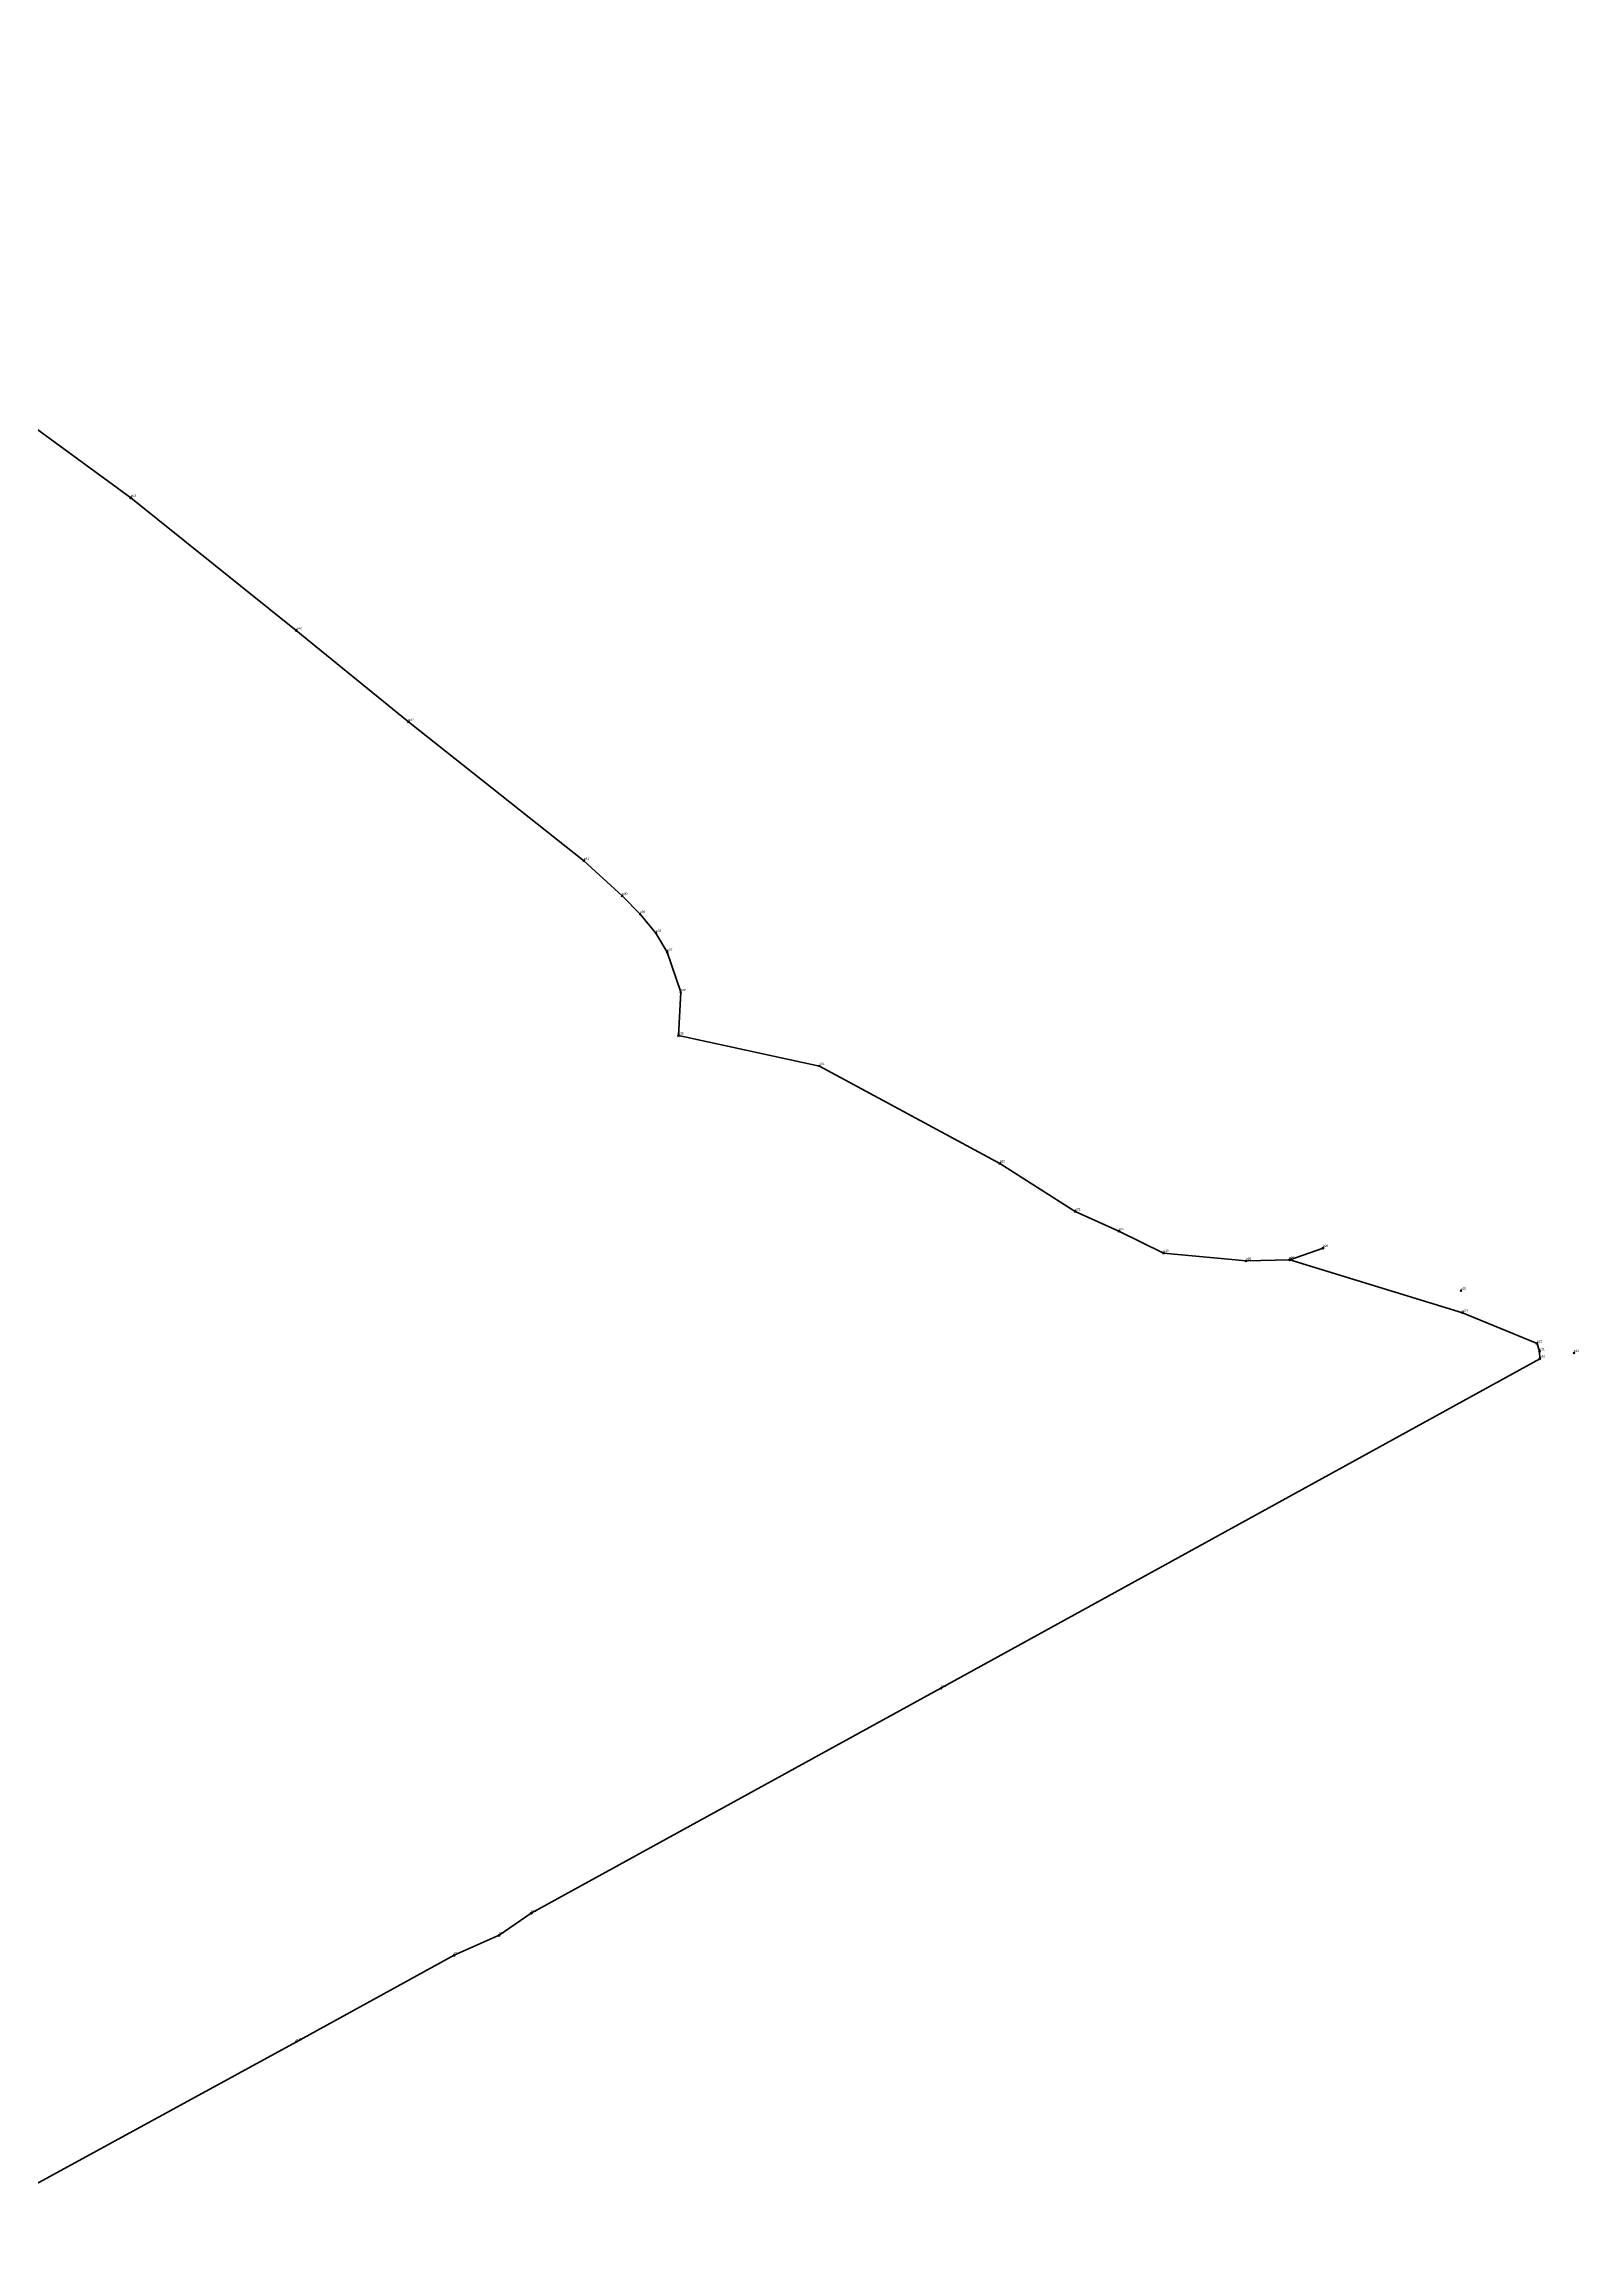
# Model space of a CAD drawing. Header units: millimetres. Extents: x 611759 to 612449, y 1361875 to 1362514.
# Drawn here: x 612103.6 to 612448.6, y 1361909.9 to 1362404.3 of the extents above; entities that cross this region are included whole.
import ezdxf

# ---------------------------------------------------------------- set-up
doc = ezdxf.new("R2010")
doc.units = ezdxf.units.MM
doc.header["$PDMODE"] = 3
doc.header["$PDSIZE"] = 0.2
doc.layers.get('0').update_dxf_attribs({"color": 1, "linetype": 'CONTINUOUS', "lineweight": 100})
doc.layers.add('Point', color=5, linetype='CONTINUOUS', lineweight=100)
doc.layers.add('Point_Name', color=1, linetype='CONTINUOUS', lineweight=100)
doc.styles.get("Standard").update_dxf_attribs({"font": 'arial.ttf', "width": 0.65})

msp = doc.modelspace()

# ---------------------------------------------------------------- linework, layer by layer
at = {"color": 4, "elevation": 88.01}
msp.add_lwpolyline([(611983.63, 1362404.31), (612123.11, 1362302.32), (612160.32, 1362272.49), (612185.54, 1362251.96), (612224.94, 1362220.75), (612233.56, 1362212.87), (612237.57, 1362208.78), (612241.13, 1362204.49), (612243.67, 1362200.23), (612246.72, 1362191.2), (612246.2, 1362181.45), (612277.86, 1362174.62), (612318.41, 1362152.72), (612335.35, 1362141.95), (612345.19, 1362137.5), (612355.2, 1362132.58), (612373.75, 1362130.8), (612383.56, 1362131.05), (612422.39, 1362119.18), (612439.15, 1362112.26), (612439.7, 1362110.48), (612439.78, 1362108.84), (612305.18, 1362034.76), (612213.12, 1361984.23), (612205.9, 1361979.26), (612195.8, 1361974.77), (612160.35, 1361955.32), (612077.15, 1361909.87)], dxfattribs=at)
at = {"color": 3, "elevation": 81.44}
msp.add_lwpolyline([(612383.56, 1362131.05), (612391.07, 1362133.69)], dxfattribs=at)
at = {"layer": 'Point'}
for p in [(612123.11, 1362302.32, 82.48), (612160.32, 1362272.49, 82.2), (612185.54, 1362251.96, 82.43), (612224.94, 1362220.75, 81.01), (612233.56, 1362212.87, 80.62), (612237.57, 1362208.78, 80.6), (612241.13, 1362204.49, 82.15), (612243.67, 1362200.23, 81.33), (612246.72, 1362191.2, 79.92), (612246.2, 1362181.45, 80.07), (612277.86, 1362174.62, 81.33), (612318.41, 1362152.72, 78.42), (612335.35, 1362141.95, 81.23), (612345.19, 1362137.5, 79.4), (612355.2, 1362132.58, 78.69), (612391.07, 1362133.69, 81.37), (612373.75, 1362130.8, 78.93), (612383.56, 1362131.05, 81.44), (612422.06, 1362124.12, 79.22), (612422.39, 1362119.18, 78.6), (612439.15, 1362112.26, 79), (612439.7, 1362110.48, 79.28), (612439.78, 1362108.84, 79.23), (612447.44, 1362110.13, 78.99), (612305.18, 1362034.76, 82.99), (612213.12, 1361984.23, 85.54), (612205.9, 1361979.26, 85.65), (612195.8, 1361974.77, 85.68), (612160.35, 1361955.32, 86.28)]:
    msp.add_point(p, dxfattribs=at)

# ---------------------------------------------------------------- texts
at = {"layer": 'Point_Name'}
for s, p in [('p44', (612123.11, 1362302.57)), ('p43', (612160.32, 1362272.74)), ('p42', (612185.54, 1362252.21)), ('p41', (612224.94, 1362221)), ('p40', (612233.56, 1362213.12)), ('p39', (612237.57, 1362209.03)), ('p38', (612241.13, 1362204.74)), ('p37', (612243.67, 1362200.48)), ('p36', (612246.72, 1362191.45)), ('p35', (612246.2, 1362181.7)), ('p34', (612277.86, 1362174.87)), ('p33', (612318.41, 1362152.97)), ('p32', (612335.35, 1362142.2)), ('p31', (612345.19, 1362137.75)), ('p30', (612355.2, 1362132.83)), ('p26', (612391.07, 1362133.94)), ('p29', (612373.75, 1362131.05)), ('p28', (612383.39, 1362131.27)), ('p27', (612383.56, 1362131.3)), ('p25', (612422.06, 1362124.37)), ('p24', (612422.39, 1362119.43)), ('p22', (612439.15, 1362112.51)), ('p21', (612439.7, 1362110.73)), ('p20', (612439.78, 1362109.09)), ('p23', (612447.44, 1362110.38)), ('p19', (612305.18, 1362035.01)), ('p18', (612213.12, 1361984.48)), ('p17', (612205.9, 1361979.51)), ('p16', (612195.8, 1361975.02)), ('p15', (612160.35, 1361955.57))]:
    msp.add_text(s, height=0.5, dxfattribs=at).set_placement(p)

doc.saveas('drawing.dxf')
